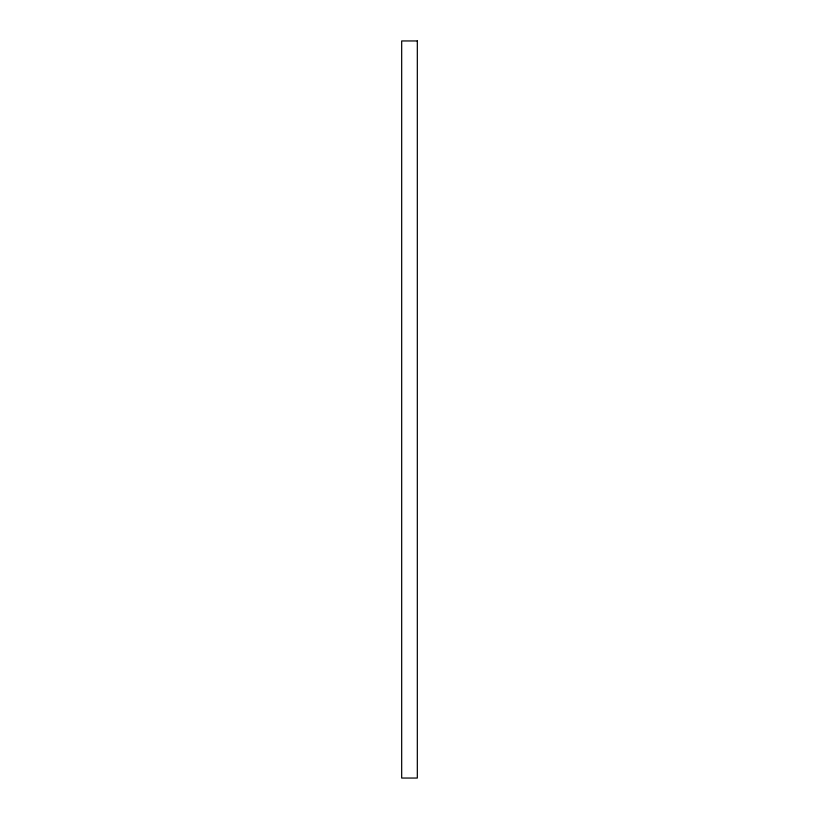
<?xml version="1.0" encoding="UTF-8"?>
<svg xmlns="http://www.w3.org/2000/svg" width="819" height="819" viewBox="0 0 819 819"><rect width="100%" height="100%" fill="white"/><g stroke="black" fill="none" stroke-linecap="round" stroke-linejoin="round"><path stroke-width="1.23" d="M417.321 40.95L401.679 40.95L401.679 778.05L417.321 778.05L417.321 40.95"/></g></svg>
